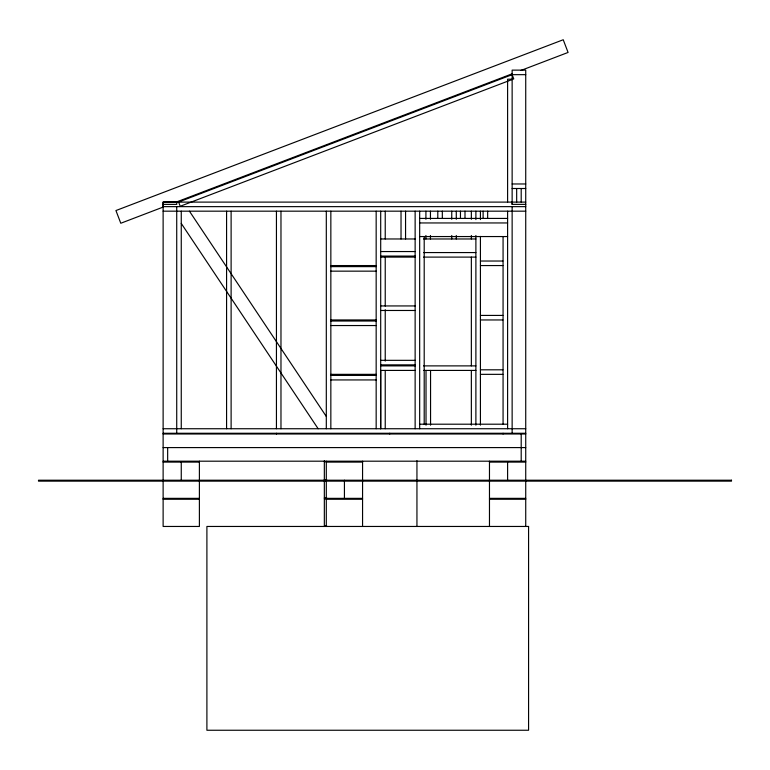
<?xml version="1.0" encoding="UTF-8"?>
<svg xmlns="http://www.w3.org/2000/svg" width="770" height="770" viewBox="0 0 770 770"><rect width="100%" height="100%" fill="white"/><g stroke="black" fill="none" stroke-linecap="round" stroke-linejoin="round"><path stroke-width="1.16" d="M512.012 73.862L176.725 201.894L163.124 202.106L163.124 207.082L120.784 223.252L115.933 210.547L563.226 39.751L568.077 52.447L520.982 70.436M512.137 74.661L178.602 202.029L180.219 206.264L513.754 78.896L512.137 74.661L525.727 74.661M512.137 79.195L507.603 79.195L507.603 202.106M512.137 183.972L525.727 183.972M512.137 188.506L525.727 188.506M525.727 202.106L163.124 202.106L163.124 526.459L199.392 526.459L199.392 461.192M163.124 204.377L176.725 204.377L176.725 202.106M525.727 526.459L525.727 70.128L512.137 70.128L512.137 204.377L525.766 204.377M163.124 206.639L525.727 206.639M163.124 211.173L525.727 211.173M419.669 218.42L507.603 218.42M419.669 222.953L507.603 222.953M419.669 236.554L507.603 236.554M380.698 238.97L415.203 238.97M423.539 238.97L475.889 238.97M380.698 251.549L415.136 251.549M423.539 252.57L475.889 252.57M380.698 256.083L415.136 256.083M380.698 257.103L415.203 257.103M423.539 257.103L475.889 257.103M480.422 261.03L502.877 261.03M330.831 265.563L376.164 265.563M480.422 265.563L502.877 265.563M330.84 266.622L376.164 266.622M330.84 271.156L376.164 271.156M380.698 305.94L415.136 305.94M380.698 310.474L415.136 310.474M480.422 315.421L502.877 315.421M330.831 319.954L376.164 319.954M480.422 319.954L502.877 319.954M330.84 321.013L376.164 321.013M330.84 325.546L376.164 325.546M380.698 360.331L415.136 360.331M380.698 364.865L415.136 364.865M380.698 365.885L415.203 365.885M423.539 365.885L475.889 365.885M480.422 369.812L502.877 369.812M415.203 370.418L380.698 370.418L380.698 428.736L380.698 211.173M423.539 370.418L475.889 370.418M330.831 374.345L376.164 374.345M480.422 374.345L502.877 374.345M330.84 375.404L376.164 375.404M330.84 379.937L376.164 379.937M419.669 424.203L507.603 424.203M163.124 428.736L525.727 428.736M163.124 433.269L525.727 433.269M163.124 433.991L525.727 433.991M163.124 447.591L525.727 447.591M163.124 461.192L525.727 461.192M324.343 461.644L326.682 461.644M163.124 462.096L199.392 462.096M326.297 462.096L362.564 462.096M489.47 462.096L525.727 462.096M324.343 479.768L326.682 479.768M324.343 497.901L326.682 497.901M163.124 498.354L199.392 498.354M326.297 498.354L362.564 498.354M489.47 498.354L525.727 498.354M324.343 498.806L326.682 498.806M163.124 499.258L199.392 499.258M326.297 499.258L362.564 499.258M489.47 499.258L525.727 499.258M326.682 526.006L324.343 526.006L324.343 460.73M189.43 211.173L326.316 416.474M181.258 223.425L318.145 428.736M521.203 188.506L521.203 202.106M521.203 433.991L521.203 461.192M516.67 188.506L516.67 202.106M512.166 202.106L512.166 204.377M512.137 206.639L512.137 433.269M507.603 211.173L507.603 428.736M507.603 462.096L507.603 480.22M503.07 236.554L503.07 424.203M503.07 433.269L503.07 433.991M489.47 461.192L489.47 526.459M487.651 211.163L487.651 218.42M483.117 211.163L483.117 218.42M480.422 211.173L480.422 219.585M480.422 236.409L480.422 425.127M475.889 211.173L475.889 219.585M475.889 235.495L475.889 425.165M471.356 211.173L471.356 219.277M471.356 235.495L471.356 238.97M471.356 257.103L471.356 365.885M471.356 370.418L471.356 425.165M464.993 211.163L464.993 218.42M460.46 211.163L460.46 218.42M456.283 211.173L456.283 219.277M456.283 235.495L456.283 238.97M451.749 211.173L451.749 219.277M451.749 235.495L451.749 238.97M442.327 211.163L442.327 218.42M437.793 211.163L437.793 218.42M430.555 370.418L430.555 425.165M430.449 211.173L430.449 219.277M430.449 235.495L430.449 238.97M426.022 370.418L426.022 425.165M425.916 211.173L425.916 219.277M425.916 235.495L425.916 238.97M424.203 236.554L424.203 424.203M419.669 211.173L419.669 428.736M416.945 460.71L416.945 526.459M415.136 211.173L415.136 428.736M405.559 211.173L405.559 238.97M401.026 211.173L401.026 238.97M389.755 433.269L389.755 433.991M385.231 211.173L385.231 238.97M385.231 257.103L385.231 306.114M385.231 309.704L385.231 361.101M385.231 370.418L385.231 428.736M376.164 211.173L376.164 428.736M362.564 461.192L362.564 526.459M344.431 480.22L344.431 498.354M330.85 211.173L330.84 428.736M326.307 211.173L326.307 428.736M326.297 461.192L326.297 526.459M280.973 211.173L280.973 428.736M276.44 211.173L276.44 428.736M276.44 433.269L276.44 433.991M231.115 211.173L231.115 428.736M226.582 211.173L226.582 428.736M181.258 211.173L181.258 428.736M181.258 462.096L181.258 480.22M176.725 206.639L176.725 433.269M167.658 447.591L167.658 461.192M731.5 480.22L38.5 480.22L38.5 481.135L731.5 481.135L731.5 480.22M528.576 526.459L206.899 526.459L206.899 730.249L528.576 730.249L528.576 526.459"/></g></svg>
